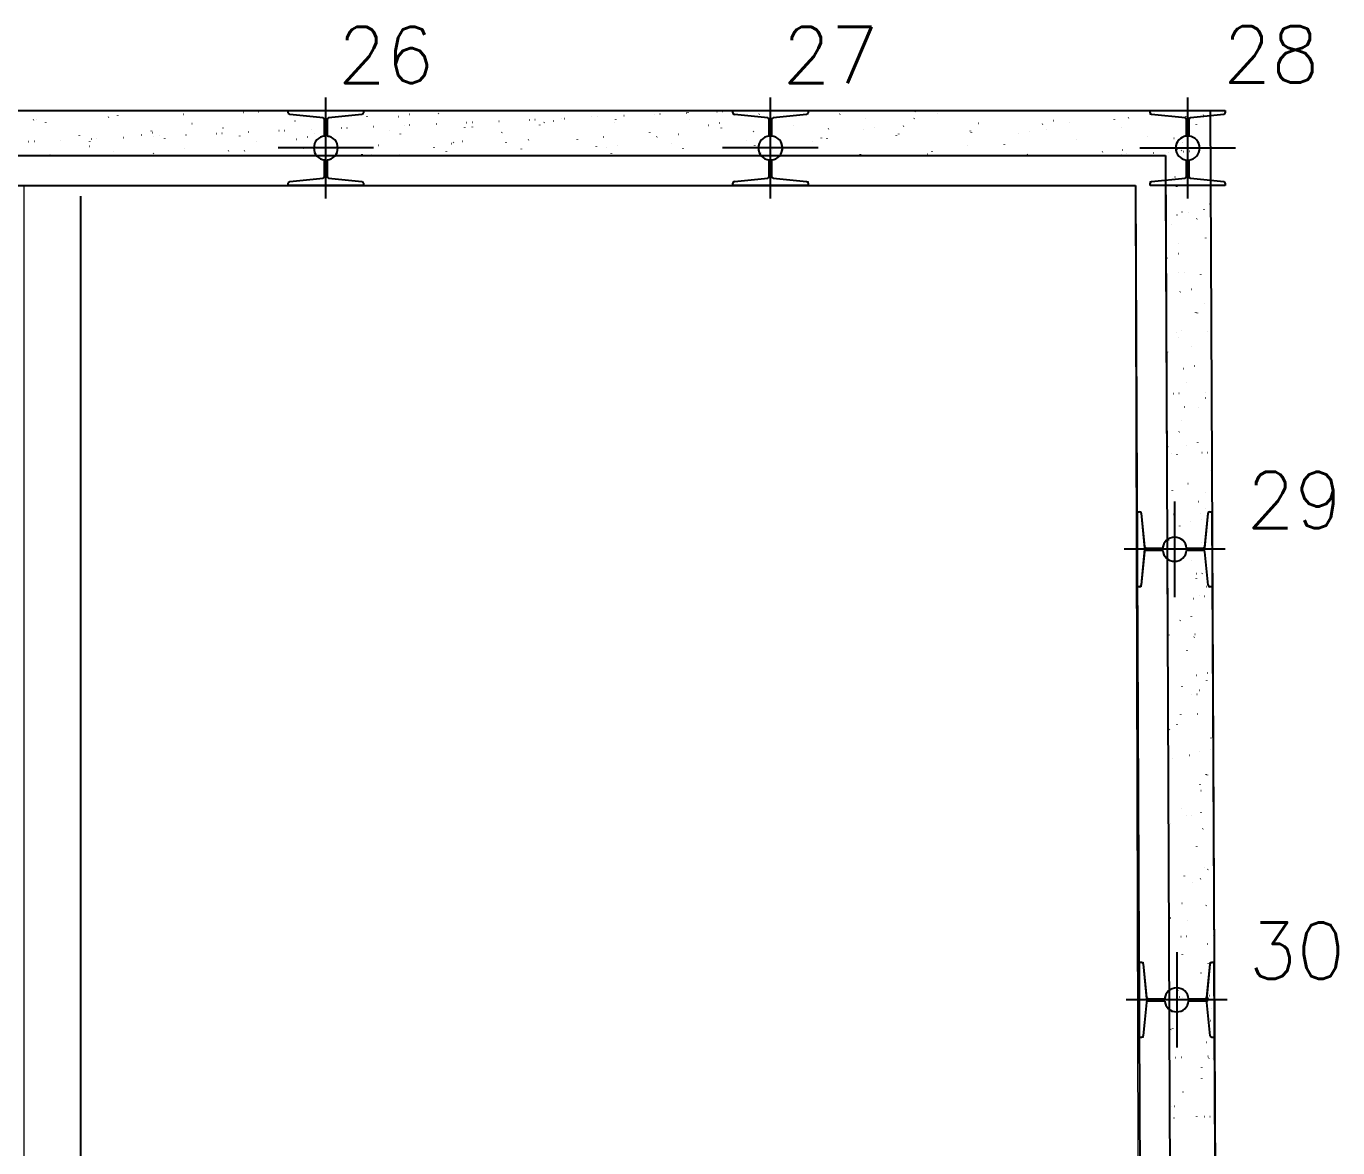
# Model space of a CAD drawing. Extents: x -40810 to 33675, y -2018 to 21213.
# Drawn here: x 22589.6 to 23026.2, y 3655.6 to 4029 of the extents above; entities that cross this region are included whole.
import ezdxf

# ---------------------------------------------------------------- set-up
doc = ezdxf.new("R2010")
doc.units = 0
doc.layers.get('0').update_dxf_attribs({"color": 1, "lineweight": 9})
for name, color, linetype in [('1', 5, 'Continuous'), ('19', 5, 'Continuous'), ('49', 20, 'Continuous'), ('51', 6, 'Continuous'), ('52', 21, 'Continuous')]:
    doc.layers.add(name, color=color, linetype=linetype)
doc.styles.get("Standard").update_dxf_attribs({"font": 'romans.shx', "width": 0.8})

# ---------------------------------------------------------------- blocks, each defined once
blk = doc.blocks.new('_H9EFD498501-004')
for p, q in [((3967.79707, 4538.420024), (3967.842727, 4538.479525)), ((3963.982634, 4534.635244), (3963.998835, 4534.638835)), ((3963.982634, 4534.635244), (3963.982634, 4534.635244)), ((3958.55694, 4529.193297), (3958.55694, 4529.193297)), ((3958.55694, 4529.193297), (3958.55694, 4529.193297)), ((3958.55694, 4529.193297), (3958.55694, 4529.193297)), ((3961.542046, 4530.268318), (3961.587704, 4530.32782)), ((3962.868451, 4529.784808), (3962.878241, 4529.859166)), ((3963.534407, 4529.410618), (3963.609335, 4529.41389)), ((3965.407622, 4529.492405), (3965.482551, 4529.495676)), ((3957.466791, 4524.957342), (3957.466791, 4524.957342)), ((3957.466791, 4524.957342), (3957.466791, 4524.957342)), ((3957.466791, 4524.957342), (3957.466791, 4524.957342)), ((3957.798164, 4525.389195), (3957.843821, 4525.448697)), ((3957.487719, 4520.304798), (3957.487719, 4520.304798)), ((3957.487719, 4520.304798), (3957.487719, 4520.304798)), ((3960.62039, 4520.999294), (3960.693612, 4521.015527)), ((3961.277664, 4517.701573), (3961.287453, 4517.775932)), ((3970.369298, 4510.146527), (3970.414955, 4510.206029)), ((3972.364767, 4511.877087), (3972.374557, 4511.951445)), ((3957.53837, 4509.044691), (3957.53837, 4509.044691)), ((3957.53837, 4509.044691), (3957.53837, 4509.044691)), ((3957.545646, 4507.427082), (3957.545646, 4507.427082)), ((3957.545646, 4507.427082), (3957.545646, 4507.427082)), ((3957.545646, 4507.427082), (3957.545646, 4507.427082)), ((3961.342387, 4508.2688), (3961.415609, 4508.285033)), ((3962.961383, 4509.281465), (3963.036311, 4509.284736)), ((3965.003497, 4509.080448), (3965.076719, 4509.096681)), ((3967.9723, 4507.022698), (3968.017957, 4507.0822)), ((3959.613455, 4505.060652), (3959.623244, 4505.13501)), ((3961.717276, 4498.870993), (3961.762933, 4498.930494)), ((3970.876769, 4500.574615), (3970.886558, 4500.648974)), ((3957.603573, 4494.549367), (3957.603573, 4494.549367)), ((3957.603573, 4494.549367), (3957.603573, 4494.549367)), ((3957.608222, 4493.515968), (3957.608222, 4493.515968)), ((3957.608222, 4493.515968), (3957.608222, 4493.515968)), ((3957.608222, 4493.515968), (3957.608222, 4493.515968)), ((3957.973393, 4493.99187), (3958.019051, 4494.051371)), ((3958.125456, 4493.75818), (3958.135245, 4493.832538)), ((3961.698274, 4495.45714), (3961.771496, 4495.473373)), ((3957.624257, 4489.951194), (3957.624257, 4489.951194)), ((3957.624257, 4489.951194), (3957.624257, 4489.951194)), ((3957.624257, 4489.951194), (3957.624257, 4489.951194)), ((3957.628785, 4488.944504), (3957.628785, 4488.944504)), ((3957.628785, 4488.944504), (3957.628785, 4488.944504)), ((3957.628785, 4488.944504), (3957.628785, 4488.944504)), ((3961.78893, 4489.12614), (3961.863858, 4489.129411)), ((3963.662145, 4489.207926), (3963.737074, 4489.211198)), ((3969.285981, 4488.491381), (3969.29577, 4488.565739)), ((3972.503722, 4489.593958), (3972.578651, 4489.597229)), ((3966.081381, 4483.538294), (3966.154604, 4483.554527)), ((3957.6615, 4481.671651), (3957.6615, 4481.671651)), ((3957.6615, 4481.671651), (3957.6615, 4481.671651)), ((3957.6615, 4481.671651), (3957.6615, 4481.671651)), ((3962.420271, 4482.726645), (3962.493493, 4482.742878)), ((3967.621772, 4475.850459), (3967.631561, 4475.924817)), ((3968.14753, 4475.625373), (3968.193187, 4475.684874)), ((3970.544528, 4478.749201), (3970.590185, 4478.808703)), ((3957.719201, 4468.844317), (3957.719201, 4468.844317)), ((3957.719201, 4468.844317), (3957.719201, 4468.844317)), ((3957.719427, 4468.793936), (3957.719427, 4468.793936)), ((3957.719427, 4468.793936), (3957.719427, 4468.793936)), ((3961.215906, 4468.996986), (3961.290834, 4469.000258)), ((3961.892506, 4467.473667), (3961.938163, 4467.533169)), ((3962.776158, 4469.914986), (3962.84938, 4469.931219)), ((3971.331269, 4469.438633), (3971.406198, 4469.441904)), ((3957.749652, 4462.074595), (3957.749652, 4462.074595)), ((3957.749652, 4462.074595), (3957.749652, 4462.074595)), ((3957.749652, 4462.074595), (3957.749652, 4462.074595)), ((3958.148623, 4462.594544), (3958.19428, 4462.654045)), ((3966.133773, 4464.547988), (3966.143563, 4464.622346)), ((3967.159265, 4457.99614), (3967.232488, 4458.012373)), ((3957.777354, 4455.91622), (3957.777354, 4455.91622)), ((3957.777354, 4455.91622), (3957.777354, 4455.91622)), ((3957.777354, 4455.91622), (3957.777354, 4455.91622)), ((3963.498155, 4457.184491), (3963.571378, 4457.200724)), ((3957.809616, 4448.74413), (3957.809616, 4448.74413)), ((3957.809616, 4448.74413), (3957.809616, 4448.74413)), ((3957.809616, 4448.74413), (3957.809616, 4448.74413)), ((3960.043453, 4448.841661), (3960.118381, 4448.844933)), ((3961.916668, 4448.923448), (3961.991597, 4448.926719)), ((3964.542985, 4452.464753), (3964.552775, 4452.539112)), ((3970.758245, 4449.309479), (3970.833174, 4449.312751)), ((3963.854042, 4444.372832), (3963.927264, 4444.389065)), ((3968.32276, 4444.228047), (3968.368417, 4444.287548)), ((3970.719758, 4447.351876), (3970.765415, 4447.411377)), ((3957.835281, 4443.038504), (3957.835281, 4443.038504)), ((3957.835281, 4443.038504), (3957.835281, 4443.038504)), ((3962.878776, 4439.823831), (3962.888566, 4439.89819)), ((3962.067736, 4436.076341), (3962.113393, 4436.135843)), ((3958.323853, 4431.197218), (3958.36951, 4431.25672)), ((3964.57604, 4431.642337), (3964.649262, 4431.65857)), ((3968.23715, 4432.453986), (3968.310372, 4432.470218)), ((3957.891083, 4430.633222), (3957.891083, 4430.633222)), ((3957.891083, 4430.633222), (3957.891083, 4430.633222)), ((3957.891083, 4430.633222), (3957.891083, 4430.633222)), ((3957.893208, 4430.160789), (3957.893208, 4430.160789)), ((3957.893208, 4430.160789), (3957.893208, 4430.160789)), ((3957.893208, 4430.160789), (3957.893208, 4430.160789)), ((3957.900031, 4428.643943), (3957.900031, 4428.643943)), ((3957.900031, 4428.643943), (3957.900031, 4428.643943)), ((3959.470429, 4428.712508), (3959.545357, 4428.715779)), ((3961.390778, 4428.52136), (3961.400567, 4428.595718)), ((3969.585792, 4429.154154), (3969.660721, 4429.157425)), ((3971.459007, 4429.23594), (3971.533936, 4429.239212)), ((3972.551302, 4423.254561), (3972.561092, 4423.328919)), ((3964.931926, 4418.830677), (3965.005148, 4418.84691)), ((3957.951135, 4417.283073), (3957.951135, 4417.283073)), ((3957.951135, 4417.283073), (3957.951135, 4417.283073)), ((3959.79999, 4416.438126), (3959.809779, 4416.512484)), ((3970.894988, 4415.95455), (3970.940645, 4416.014052)), ((3968.497989, 4412.830721), (3968.543647, 4412.890223)), ((3970.887093, 4410.613639), (3970.896883, 4410.687997)), ((3957.990447, 4408.543756), (3957.990447, 4408.543756)), ((3957.990447, 4408.543756), (3957.990447, 4408.543756)), ((3957.990447, 4408.543756), (3957.990447, 4408.543756)), ((3958.297976, 4408.557183), (3958.372904, 4408.560454)), ((3960.171191, 4408.638969), (3960.24612, 4408.64224)), ((3965.653924, 4406.100183), (3965.727146, 4406.116416)), ((3969.012768, 4409.025001), (3969.087696, 4409.028272)), ((3969.315034, 4406.911831), (3969.388256, 4406.928064)), ((3958.009062, 4404.405358), (3958.009062, 4404.405358)), ((3958.009062, 4404.405358), (3958.009062, 4404.405358)), ((3958.009062, 4404.405358), (3958.009062, 4404.405358)), ((3958.015894, 4402.886577), (3958.015894, 4402.886577)), ((3958.135781, 4403.797204), (3958.14557, 4403.871562)), ((3962.242966, 4404.679016), (3962.288623, 4404.738517)), ((3958.032514, 4399.191848), (3958.032514, 4399.191848)), ((3958.032514, 4399.191848), (3958.032514, 4399.191848)), ((3958.032514, 4399.191848), (3958.032514, 4399.191848)), ((3958.499083, 4399.799893), (3958.54474, 4399.859394)), ((3969.399095, 4399.311168), (3969.408884, 4399.385526)), ((3966.00981, 4393.288523), (3966.083033, 4393.304756)), ((3958.06699, 4391.527642), (3958.06699, 4391.527642)), ((3958.06699, 4391.527642), (3958.06699, 4391.527642)), ((3958.080862, 4388.443569), (3958.080862, 4388.443569)), ((3958.080862, 4388.443569), (3958.080862, 4388.443569)), ((3958.080862, 4388.443569), (3958.080862, 4388.443569)), ((3967.840315, 4388.869675), (3967.915243, 4388.872947)), ((3969.71353, 4388.951462), (3969.788459, 4388.954733)), ((3967.808307, 4387.227933), (3967.818096, 4387.302292)), ((3971.070217, 4384.557224), (3971.115875, 4384.616726)), ((3966.731808, 4380.558029), (3966.80503, 4380.574262)), ((3968.673219, 4381.433396), (3968.718876, 4381.492897)), ((3970.392918, 4381.369677), (3970.46614, 4381.38591)), ((3958.124917, 4378.649927), (3958.124917, 4378.649927)), ((3958.124917, 4378.649927), (3958.124917, 4378.649927)), ((3958.124917, 4378.649927), (3958.124917, 4378.649927)), ((3966.144098, 4374.587011), (3966.153887, 4374.66137)), ((3962.418196, 4373.28169), (3962.463853, 4373.341192)), ((3958.171278, 4368.343382), (3958.171278, 4368.343382)), ((3958.173945, 4367.750475), (3958.173945, 4367.750475)), ((3958.173945, 4367.750475), (3958.173945, 4367.750475)), ((3958.173945, 4367.750475), (3958.173945, 4367.750475)), ((3958.182844, 4365.772211), (3958.182844, 4365.772211)), ((3958.182844, 4365.772211), (3958.182844, 4365.772211)), ((3958.425714, 4368.35449), (3958.500643, 4368.357762)), ((3958.674313, 4368.402567), (3958.71997, 4368.462069)), ((3967.087694, 4367.746369), (3967.160917, 4367.762602)), ((3967.267291, 4368.740522), (3967.342219, 4368.743793)), ((3964.656099, 4363.28454), (3964.665889, 4363.358898)), ((3958.240771, 4352.894496), (3958.240771, 4352.894496)), ((3958.240771, 4352.894496), (3958.240771, 4352.894496)), ((3958.240771, 4352.894496), (3958.240771, 4352.894496)), ((3967.809692, 4355.015874), (3967.882914, 4355.032107)), ((3971.245447, 4353.159899), (3971.291104, 4353.2194)), ((3971.470802, 4355.827523), (3971.544024, 4355.843756)), ((3958.261693, 4348.243194), (3958.261693, 4348.243194)), ((3958.261693, 4348.243194), (3958.261693, 4348.243194)), ((3958.261693, 4348.243194), (3958.261693, 4348.243194)), ((3963.065311, 4351.201306), (3963.075101, 4351.275664)), ((3966.094838, 4348.585197), (3966.169766, 4348.588468)), ((3967.968053, 4348.666983), (3968.042982, 4348.670255)), ((3968.848449, 4350.03607), (3968.894106, 4350.095572)), ((3958.298698, 4340.01678), (3958.298698, 4340.01678)), ((3958.298698, 4340.01678), (3958.298698, 4340.01678)), ((3962.593425, 4341.884364), (3962.639083, 4341.943866)), ((3968.165579, 4342.204215), (3968.238801, 4342.220448)), ((3958.315376, 4336.309102), (3958.315376, 4336.309102)), ((3958.315376, 4336.309102), (3958.315376, 4336.309102)), ((3958.315376, 4336.309102), (3958.315376, 4336.309102)), ((3958.849543, 4337.005241), (3958.8952, 4337.064743)), ((3961.401102, 4338.560384), (3961.410892, 4338.634742)), ((3972.664416, 4334.074348), (3972.674206, 4334.148706)), ((3958.352109, 4328.143007), (3958.352109, 4328.143007)), ((3958.352109, 4328.143007), (3958.352109, 4328.143007)), ((3958.356625, 4327.139064), (3958.356625, 4327.139064)), ((3958.356625, 4327.139064), (3958.356625, 4327.139064)), ((3958.356625, 4327.139064), (3958.356625, 4327.139064)), ((3959.913104, 4327.257912), (3959.922893, 4327.332271)), ((3965.521814, 4328.456043), (3965.596742, 4328.459315)), ((3968.887576, 4329.47372), (3968.960798, 4329.489953)), ((3972.548686, 4330.285369), (3972.621908, 4330.301602)), ((3971.073628, 4321.991113), (3971.083418, 4322.065472)), ((3969.023679, 4318.638744), (3969.069336, 4318.698246)), ((3971.420677, 4321.762573), (3971.466334, 4321.822075)), ((3958.407532, 4315.82196), (3958.407532, 4315.82196)), ((3958.407532, 4315.82196), (3958.407532, 4315.82196)), ((3958.407532, 4315.82196), (3958.407532, 4315.82196)), ((3958.414552, 4314.261349), (3958.414552, 4314.261349)), ((3958.414552, 4314.261349), (3958.414552, 4314.261349)), ((3969.243463, 4316.662061), (3969.316685, 4316.678294)), ((3962.768655, 4310.487039), (3962.814312, 4310.54654)), ((3969.409419, 4309.350191), (3969.419209, 4309.42455)), ((3958.442524, 4308.04282), (3958.442524, 4308.04282)), ((3958.442524, 4308.04282), (3958.442524, 4308.04282)), ((3958.442524, 4308.04282), (3958.442524, 4308.04282)), ((3958.456807, 4304.867728), (3958.456807, 4304.867728)), ((3958.456807, 4304.867728), (3958.456807, 4304.867728)), ((3958.456807, 4304.867728), (3958.456807, 4304.867728)), ((3959.024773, 4305.607916), (3959.07043, 4305.667417)), ((3964.349361, 4308.300718), (3964.424289, 4308.30399)), ((3966.222576, 4308.382505), (3966.297505, 4308.385776)), ((3958.472479, 4301.383633), (3958.472479, 4301.383633)), ((3958.472479, 4301.383633), (3958.472479, 4301.383633)), ((3958.472479, 4301.383633), (3958.472479, 4301.383633)), ((3969.96546, 4303.931566), (3970.038683, 4303.947799)), ((3967.921421, 4298.04772), (3967.93121, 4298.122078)), ((3958.530406, 4288.505918), (3958.530406, 4288.505918)), ((3958.530406, 4288.505918), (3958.530406, 4288.505918)), ((3958.53294, 4287.942633), (3958.53294, 4287.942633)), ((3958.53294, 4287.942633), (3958.53294, 4287.942633)), ((3963.776337, 4288.171565), (3963.851265, 4288.174836)), ((3969.198909, 4287.241419), (3969.244566, 4287.30092)), ((3970.321347, 4291.119906), (3970.394569, 4291.136139)), ((3971.595907, 4290.365248), (3971.641564, 4290.424749)), ((3966.330633, 4285.964486), (3966.340422, 4286.038844)), ((3962.943885, 4279.089713), (3962.989542, 4279.149215)), ((3971.043345, 4278.389412), (3971.116567, 4278.405645)), ((3958.588333, 4275.628202), (3958.588333, 4275.628202)), ((3958.588333, 4275.628202), (3958.588333, 4275.628202)), ((3958.588333, 4275.628202), (3958.588333, 4275.628202)), ((3959.200002, 4274.21059), (3959.245659, 4274.270092)), ((3958.598237, 4273.426355), (3958.598237, 4273.426355)), ((3958.598237, 4273.426355), (3958.598237, 4273.426355)), ((3958.598237, 4273.426355), (3958.598237, 4273.426355)), ((3964.666424, 4273.323564), (3964.676213, 4273.397922)), ((3958.623355, 4267.842446), (3958.623355, 4267.842446)), ((3958.623355, 4267.842446), (3958.623355, 4267.842446)), ((3958.623355, 4267.842446), (3958.623355, 4267.842446)), ((3962.603884, 4268.01624), (3962.678812, 4268.019511)), ((3964.477099, 4268.098026), (3964.552028, 4268.101298)), ((3971.399231, 4265.577752), (3971.472453, 4265.593985)), ((3973.318676, 4268.484058), (3973.393605, 4268.487329)), ((3958.64626, 4262.750487), (3958.64626, 4262.750487)), ((3958.64626, 4262.750487), (3958.64626, 4262.750487)), ((3963.178425, 4262.021092), (3963.188215, 4262.095451)), ((3971.771137, 4258.967922), (3971.816794, 4259.027423)), ((3969.374139, 4255.844093), (3969.419796, 4255.903595)), ((3972.121229, 4252.847257), (3972.194451, 4252.86349)), ((3958.704187, 4249.872771), (3958.704187, 4249.872771)), ((3958.704187, 4249.872771), (3958.704187, 4249.872771)), ((3958.704187, 4249.872771), (3958.704187, 4249.872771)), ((3958.713771, 4247.742259), (3958.713771, 4247.742259)), ((3958.713771, 4247.742259), (3958.713771, 4247.742259)), ((3961.587637, 4249.937858), (3961.597427, 4250.012216)), ((3962.03086, 4247.887086), (3962.105788, 4247.890358)), ((3963.119115, 4247.692388), (3963.164772, 4247.751889)), ((3972.146223, 4248.328733), (3972.221152, 4248.332004)), ((3972.674741, 4244.113371), (3972.68453, 4244.18773)), ((3958.739668, 4241.984982), (3958.739668, 4241.984982)), ((3958.739668, 4241.984982), (3958.739668, 4241.984982)), ((3958.739668, 4241.984982), (3958.739668, 4241.984982)), ((3959.375232, 4242.813265), (3959.420889, 4242.872766)), ((3972.477115, 4240.035598), (3972.550337, 4240.051831)), ((3958.762114, 4236.995055), (3958.762114, 4236.995055)), ((3959.297119, 4237.113663), (3959.370341, 4237.129896)), ((3959.923428, 4237.296936), (3959.933218, 4237.371294)), ((3971.186742, 4232.8109), (3971.196532, 4232.885258)), ((3958.799169, 4228.757343), (3958.799169, 4228.757343)), ((3958.804186, 4227.642072), (3958.804186, 4227.642072)), ((3958.804186, 4227.642072), (3958.804186, 4227.642072)), ((3958.804186, 4227.642072), (3958.804186, 4227.642072)), ((3960.858407, 4227.731761), (3960.933335, 4227.735033)), ((3962.731622, 4227.813548), (3962.806551, 4227.816819)), ((3971.573199, 4228.199579), (3971.648128, 4228.202851)), ((3971.946367, 4227.570596), (3971.992024, 4227.630098)), ((3973.199113, 4227.305103), (3973.272335, 4227.321336)), ((3958.820041, 4224.11734), (3958.820041, 4224.11734)), ((3958.820041, 4224.11734), (3958.820041, 4224.11734)), ((3958.820041, 4224.11734), (3958.820041, 4224.11734)), ((3969.549369, 4224.446768), (3969.595026, 4224.506269)), ((3969.595954, 4220.727666), (3969.605744, 4220.802024)), ((3963.294345, 4216.295062), (3963.340002, 4216.354563)), ((3973.554999, 4214.493444), (3973.628222, 4214.509677)), ((3958.877968, 4211.239624), (3958.877968, 4211.239624)), ((3958.881099, 4210.543608), (3958.881099, 4210.543608)), ((3958.881099, 4210.543608), (3958.881099, 4210.543608)), ((3958.881099, 4210.543608), (3958.881099, 4210.543608)), ((3959.550462, 4211.415939), (3959.596119, 4211.47544)), ((3960.375003, 4211.571509), (3960.448226, 4211.587742)), ((3958.894602, 4207.541885), (3958.894602, 4207.541885)), ((3958.894602, 4207.541885), (3958.894602, 4207.541885)), ((3960.285383, 4207.602608), (3960.360311, 4207.605879)), ((3967.931745, 4208.086744), (3967.941535, 4208.161102)), ((3970.400746, 4208.044254), (3970.475675, 4208.047526)), ((3972.273961, 4208.126041), (3972.34889, 4208.129312)), ((3958.935895, 4198.361909), (3958.935895, 4198.361909)), ((3958.935895, 4198.361909), (3958.935895, 4198.361909)), ((3958.935895, 4198.361909), (3958.935895, 4198.361909))]:
    blk.add_line(p, q)
blk = doc.blocks.new('_H9EFD498501-005')
for p, q in [((3605.687389, 4540.894844), (3605.733046, 4540.954346)), ((3608.787047, 4541.451516), (3608.796836, 4541.525874)), ((3630.654428, 4541.806833), (3630.700085, 4541.866335)), ((3632.698884, 4543.001152), (3632.708674, 4543.07551)), ((3650.595941, 4542.502433), (3650.669163, 4542.518666)), ((3655.621467, 4542.718822), (3655.667124, 4542.778324)), ((3691.712452, 4541.056701), (3691.722241, 4541.131059)), ((3702.207368, 4541.053853), (3702.28059, 4541.070086)), ((3705.868478, 4541.865501), (3705.9417, 4541.881734)), ((3715.550868, 4542.048649), (3715.560657, 4542.123007)), ((3756.405306, 4540.471301), (3756.480234, 4540.474573)), ((3757.479905, 4540.416922), (3757.553127, 4540.433155)), ((3766.520669, 4540.912947), (3766.595597, 4540.916219)), ((3768.393884, 4540.994734), (3768.468813, 4540.998005)), ((3777.235461, 4541.380765), (3777.31039, 4541.384037)), ((3787.350824, 4541.822412), (3787.425753, 4541.825683)), ((3789.22404, 4541.904198), (3789.298968, 4541.907469)), ((3798.065616, 4542.29023), (3798.140545, 4542.293501)), ((3798.579062, 4542.434597), (3798.588851, 4542.508955)), ((3808.18098, 4542.731876), (3808.255908, 4542.735147)), ((3810.054195, 4542.813662), (3810.129124, 4542.816934)), ((3822.271328, 4541.890277), (3822.34455, 4541.90651)), ((3824.135717, 4540.951041), (3824.181374, 4541.010542)), ((3849.102756, 4541.86303), (3849.148413, 4541.922531)), ((3857.592629, 4540.490146), (3857.602419, 4540.564504)), ((3873.882755, 4540.441697), (3873.955977, 4540.45793)), ((3874.069795, 4542.775019), (3874.115452, 4542.834521)), ((3881.504466, 4542.039782), (3881.514256, 4542.11414)), ((3905.342883, 4543.03173), (3905.349997, 4543.085768)), ((3942.701399, 4542.807865), (3942.774621, 4542.824098)), ((3945.227029, 4540.631863), (3945.272686, 4540.691365)), ((3964.35645, 4541.087279), (3964.36624, 4541.161638)), ((3970.194068, 4541.543853), (3970.239725, 4541.603354)), ((3976.37318, 4542.324006), (3976.37318, 4542.324006)), ((3580.72035, 4539.982855), (3580.766007, 4540.042356)), ((3581.777297, 4540.136264), (3581.850519, 4540.152497)), ((3584.77242, 4539.121116), (3584.78221, 4539.195475)), ((3619.947572, 4536.184717), (3619.957361, 4536.259075)), ((3633.388724, 4538.687684), (3633.461946, 4538.703917)), ((3643.785988, 4537.176665), (3643.795777, 4537.251023)), ((3652.254528, 4535.92398), (3652.329457, 4535.927251)), ((3662.369892, 4536.365626), (3662.44482, 4536.368898)), ((3664.243107, 4536.447413), (3664.318036, 4536.450684)), ((3667.800614, 4539.507064), (3667.810404, 4539.581423)), ((3673.084684, 4536.833444), (3673.159613, 4536.836716)), ((3683.200047, 4537.27509), (3683.274976, 4537.278362)), ((3685.000151, 4537.239105), (3685.073373, 4537.255338)), ((3685.073263, 4537.356877), (3685.148191, 4537.360148)), ((3693.914839, 4537.742908), (3693.989768, 4537.74618)), ((3699.300522, 4536.391095), (3699.346179, 4536.450597)), ((3704.030203, 4538.184555), (3704.105131, 4538.187826)), ((3705.903418, 4538.266341), (3705.978347, 4538.269612)), ((3714.744995, 4538.652373), (3714.819923, 4538.655644)), ((3724.267561, 4537.303084), (3724.313218, 4537.362586)), ((3724.860358, 4539.094019), (3724.935287, 4539.09729)), ((3726.733573, 4539.175805), (3726.808502, 4539.179077)), ((3726.814182, 4537.562613), (3726.823971, 4537.636971)), ((3735.57515, 4539.561837), (3735.650079, 4539.565108)), ((3745.690513, 4540.003483), (3745.765442, 4540.006755)), ((3747.563729, 4540.085269), (3747.638657, 4540.088541)), ((3749.2346, 4538.215073), (3749.280257, 4538.274575)), ((3750.726019, 4539.112249), (3750.735808, 4539.186608)), ((3753.818795, 4539.605273), (3753.892017, 4539.621506)), ((3774.201639, 4539.127062), (3774.247296, 4539.186564)), ((3774.564435, 4540.104198), (3774.574225, 4540.178556)), ((3799.168678, 4540.039052), (3799.214335, 4540.098553)), ((3805.430222, 4538.156693), (3805.503444, 4538.172926)), ((3809.091332, 4538.968342), (3809.164554, 4538.984575)), ((3809.739586, 4537.167798), (3809.749376, 4537.242156)), ((3820.391834, 4536.071918), (3820.437491, 4536.131419)), ((3833.578003, 4538.159746), (3833.587792, 4538.234105)), ((3845.358873, 4536.983907), (3845.40453, 4537.043408)), ((3857.041649, 4536.708113), (3857.114871, 4536.724346)), ((3860.702759, 4537.519762), (3860.775981, 4537.535995)), ((3870.325912, 4537.895896), (3870.371569, 4537.955398)), ((3892.59157, 4536.215295), (3892.60136, 4536.289654)), ((3895.292951, 4538.807885), (3895.338608, 4538.867387)), ((3912.314186, 4536.071182), (3912.387408, 4536.087415)), ((3916.606197, 4538.545694), (3916.615986, 4538.620053)), ((3917.862992, 4536.596046), (3917.908649, 4536.655547)), ((3920.25999, 4539.719874), (3920.305647, 4539.779376)), ((3925.494182, 4538.993117), (3925.567404, 4539.00935)), ((3940.518034, 4540.095331), (3940.527823, 4540.169689)), ((3942.830031, 4537.508035), (3942.875688, 4537.567536)), ((3967.79707, 4538.420024), (3967.842727, 4538.479525)), ((3579.04927, 4532.727769), (3579.124199, 4532.731041)), ((3580.922485, 4532.809556), (3580.997414, 4532.812827)), ((3589.764062, 4533.195587), (3589.838991, 4533.198859)), ((3596.035734, 4534.63508), (3596.045524, 4534.709439)), ((3599.432365, 4532.743138), (3599.478023, 4532.80264)), ((3599.879425, 4533.637234), (3599.954354, 4533.640505)), ((3601.752641, 4533.71902), (3601.827569, 4533.722291)), ((3610.594218, 4534.105051), (3610.669146, 4534.108323)), ((3616.547618, 4534.954101), (3616.62084, 4534.970334)), ((3620.208728, 4535.76575), (3620.28195, 4535.781983)), ((3620.709581, 4534.546698), (3620.784509, 4534.549969)), ((3622.582796, 4534.628484), (3622.657725, 4534.631756)), ((3624.399405, 4533.655128), (3624.445062, 4533.714629)), ((3631.424373, 4535.014516), (3631.499302, 4535.017787)), ((3641.539736, 4535.456162), (3641.614665, 4535.459433)), ((3643.412952, 4535.537948), (3643.48788, 4535.54122)), ((3649.366444, 4534.567117), (3649.412101, 4534.626618)), ((3655.049302, 4532.690629), (3655.059091, 4532.764987)), ((3668.159045, 4533.505521), (3668.232267, 4533.521754)), ((3671.820155, 4534.31717), (3671.893377, 4534.333403)), ((3674.333483, 4535.479106), (3674.37914, 4535.538607)), ((3678.961139, 4534.240265), (3678.970928, 4534.314624)), ((3695.556639, 4531.511972), (3695.602296, 4531.571474)), ((3702.799555, 4535.232214), (3702.809345, 4535.306572)), ((3719.770472, 4532.056941), (3719.843694, 4532.073174)), ((3720.523678, 4532.423961), (3720.569335, 4532.483463)), ((3723.431582, 4532.86859), (3723.504804, 4532.884823)), ((3736.611578, 4535.790525), (3736.6848, 4535.806758)), ((3737.974706, 4532.295814), (3737.984496, 4532.370172)), ((3745.490717, 4533.33595), (3745.536374, 4533.395452)), ((3761.813123, 4533.287763), (3761.822912, 4533.362121)), ((3770.457756, 4534.247939), (3770.503413, 4534.307441)), ((3785.827749, 4535.618162), (3785.837539, 4535.69252)), ((3788.223005, 4534.341945), (3788.296227, 4534.358178)), ((3793.027797, 4532.0361), (3793.073454, 4532.095601)), ((3795.424795, 4535.159929), (3795.470452, 4535.21943)), ((3817.994836, 4532.948089), (3818.040493, 4533.00759)), ((3839.834432, 4532.893365), (3839.907654, 4532.909598)), ((3842.961875, 4533.860078), (3843.007532, 4533.91958)), ((3844.841317, 4533.67371), (3844.851106, 4533.748069)), ((3867.928914, 4534.772067), (3867.974571, 4534.831569)), ((3868.753154, 4535.223347), (3868.762943, 4535.297705)), ((3892.895953, 4535.684056), (3892.94161, 4535.743558)), ((3903.854884, 4531.729259), (3903.864674, 4531.803617)), ((3908.653076, 4535.259534), (3908.726298, 4535.275767)), ((3927.766721, 4533.278895), (3927.776511, 4533.353254)), ((3951.605137, 4534.270844), (3951.614927, 4534.345202)), ((3960.264503, 4533.810954), (3960.337725, 4533.827187)), ((3963.166899, 4532.385867), (3963.166899, 4532.385867)), ((3963.166899, 4532.385867), (3963.166899, 4532.385867)), ((3963.215725, 4532.42261), (3963.215725, 4532.42261)), ((3963.925613, 4534.622602), (3963.998835, 4534.638835)), ((3583.319589, 4528.085768), (3583.319589, 4528.085768)), ((3585.566569, 4528.085768), (3585.566569, 4528.085768)), ((3586.160405, 4528.217418), (3586.233627, 4528.233651)), ((3595.173501, 4528.085768), (3595.173501, 4528.085768)), ((3595.173501, 4528.085768), (3595.173501, 4528.085768)), ((3595.173501, 4528.085768), (3595.173501, 4528.085768)), ((3595.858639, 4528.085768), (3595.858639, 4528.085768)), ((3599.340401, 4531.139353), (3599.413623, 4531.155586)), ((3607.027413, 4528.085768), (3607.027413, 4528.085768)), ((3607.027413, 4528.085768), (3607.027413, 4528.085768)), ((3607.196259, 4529.368281), (3607.206048, 4529.44264)), ((3618.881325, 4528.085768), (3618.881325, 4528.085768)), ((3618.881325, 4528.085768), (3618.881325, 4528.085768)), ((3620.125884, 4528.085768), (3620.125884, 4528.085768)), ((3620.125884, 4528.085768), (3620.125884, 4528.085768)), ((3620.125884, 4528.085768), (3620.125884, 4528.085768)), ((3620.655522, 4528.776005), (3620.701179, 4528.835506)), ((3630.735237, 4528.085768), (3630.735237, 4528.085768)), ((3631.034675, 4530.36023), (3631.044465, 4530.434588)), ((3642.589148, 4528.085768), (3642.589148, 4528.085768)), ((3643.712117, 4528.085768), (3643.712117, 4528.085768)), ((3643.712117, 4528.085768), (3643.712117, 4528.085768)), ((3644.39313, 4528.085768), (3644.39313, 4528.085768)), ((3644.39313, 4528.085768), (3644.39313, 4528.085768)), ((3644.39313, 4528.085768), (3644.39313, 4528.085768)), ((3645.622561, 4529.687994), (3645.668218, 4529.747495)), ((3650.951828, 4529.690773), (3651.02505, 4529.707006)), ((3654.44306, 4528.085768), (3654.44306, 4528.085768)), ((3654.44306, 4528.085768), (3654.44306, 4528.085768)), ((3654.44306, 4528.085768), (3654.44306, 4528.085768)), ((3666.296972, 4528.085768), (3666.296972, 4528.085768)), ((3666.296972, 4528.085768), (3666.296972, 4528.085768)), ((3666.296972, 4528.085768), (3666.296972, 4528.085768)), ((3668.660375, 4528.085768), (3668.660375, 4528.085768)), ((3668.660375, 4528.085768), (3668.660375, 4528.085768)), ((3668.660375, 4528.085768), (3668.660375, 4528.085768)), ((3670.5896, 4530.599983), (3670.635257, 4530.659484)), ((3678.150884, 4528.085768), (3678.150884, 4528.085768)), ((3678.150884, 4528.085768), (3678.150884, 4528.085768)), ((3690.004796, 4528.085768), (3690.004796, 4528.085768)), ((3690.048243, 4528.415779), (3690.058032, 4528.490137)), ((3692.92762, 4528.085768), (3692.92762, 4528.085768)), ((3692.92762, 4528.085768), (3692.92762, 4528.085768)), ((3693.159641, 4528.388143), (3693.205298, 4528.447645)), ((3701.857665, 4528.085768), (3701.857665, 4528.085768)), ((3701.857665, 4528.085768), (3701.857665, 4528.085768)), ((3701.858708, 4528.085768), (3701.858708, 4528.085768)), ((3702.563255, 4528.242193), (3702.636477, 4528.258426)), ((3713.71262, 4528.085768), (3713.71262, 4528.085768)), ((3713.71262, 4528.085768), (3713.71262, 4528.085768)), ((3713.71262, 4528.085768), (3713.71262, 4528.085768)), ((3714.062869, 4530.746178), (3714.072659, 4530.820536)), ((3717.194865, 4528.085768), (3717.194865, 4528.085768)), ((3717.194865, 4528.085768), (3717.194865, 4528.085768)), ((3718.12668, 4529.300132), (3718.172337, 4529.359634)), ((3725.566531, 4528.085768), (3725.566531, 4528.085768)), ((3725.566531, 4528.085768), (3725.566531, 4528.085768)), ((3725.566531, 4528.085768), (3725.566531, 4528.085768)), ((3737.420443, 4528.085768), (3737.420443, 4528.085768)), ((3737.420443, 4528.085768), (3737.420443, 4528.085768)), ((3741.46211, 4528.085768), (3741.46211, 4528.085768)), ((3741.46211, 4528.085768), (3741.46211, 4528.085768)), ((3743.093719, 4530.212122), (3743.139376, 4530.271623)), ((3749.274355, 4528.085768), (3749.274355, 4528.085768)), ((3749.274355, 4528.085768), (3749.274355, 4528.085768)), ((3760.003214, 4528.085768), (3760.003214, 4528.085768)), ((3760.003214, 4528.085768), (3760.003214, 4528.085768)), ((3760.003214, 4528.085768), (3760.003214, 4528.085768)), ((3761.128267, 4528.085768), (3761.128267, 4528.085768)), ((3765.729355, 4528.085768), (3765.729355, 4528.085768)), ((3765.729355, 4528.085768), (3765.729355, 4528.085768)), ((3768.060758, 4531.124111), (3768.106415, 4531.183612)), ((3771.381899, 4530.608362), (3771.455121, 4530.624595)), ((3772.982179, 4528.085768), (3772.982179, 4528.085768)), ((3772.982179, 4528.085768), (3772.982179, 4528.085768)), ((3772.982179, 4528.085768), (3772.982179, 4528.085768)), ((3773.076437, 4528.801726), (3773.086226, 4528.876085)), ((3775.043009, 4531.42001), (3775.116231, 4531.436243)), ((3784.836091, 4528.085768), (3784.836091, 4528.085768)), ((3784.836091, 4528.085768), (3784.836091, 4528.085768)), ((3784.836091, 4528.085768), (3784.836091, 4528.085768)), ((3789.996601, 4528.085768), (3789.996601, 4528.085768)), ((3789.996601, 4528.085768), (3789.996601, 4528.085768)), ((3796.690003, 4528.085768), (3796.690003, 4528.085768)), ((3796.690003, 4528.085768), (3796.690003, 4528.085768)), ((3796.988274, 4530.351363), (3796.998063, 4530.425721)), ((3808.543914, 4528.085768), (3808.543914, 4528.085768)), ((3808.543914, 4528.085768), (3808.543914, 4528.085768)), ((3814.263846, 4528.085768), (3814.263846, 4528.085768)), ((3814.263846, 4528.085768), (3814.263846, 4528.085768)), ((3818.148762, 4528.085768), (3818.148762, 4528.085768)), ((3818.148762, 4528.085768), (3818.148762, 4528.085768)), ((3818.148762, 4528.085768), (3818.148762, 4528.085768)), ((3820.397826, 4528.085768), (3820.397826, 4528.085768)), ((3820.82669, 4531.343311), (3820.83648, 4531.41767)), ((3822.993326, 4529.159782), (3823.066548, 4529.176015)), ((3826.654436, 4529.97143), (3826.727658, 4529.987663)), ((3832.251738, 4528.085768), (3832.251738, 4528.085768)), ((3838.531091, 4528.085768), (3838.531091, 4528.085768)), ((3838.531091, 4528.085768), (3838.531091, 4528.085768)), ((3844.10565, 4528.085768), (3844.10565, 4528.085768)), ((3844.10565, 4528.085768), (3844.10565, 4528.085768)), ((3844.10565, 4528.085768), (3844.10565, 4528.085768)), ((3855.959562, 4528.085768), (3855.959562, 4528.085768)), ((3855.959562, 4528.085768), (3855.959562, 4528.085768)), ((3856.001841, 4528.406911), (3856.011631, 4528.48127)), ((3862.798336, 4528.085768), (3862.798336, 4528.085768)), ((3862.798336, 4528.085768), (3862.798336, 4528.085768)), ((3867.813474, 4528.085768), (3867.813474, 4528.085768)), ((3867.813474, 4528.085768), (3867.813474, 4528.085768)), ((3876.29431, 4528.085768), (3876.29431, 4528.085768)), ((3878.265863, 4528.522851), (3878.339085, 4528.539084)), ((3879.667386, 4528.085768), (3879.667386, 4528.085768)), ((3879.840257, 4529.39886), (3879.850047, 4529.473218)), ((3887.065581, 4528.085768), (3887.065581, 4528.085768)), ((3887.065581, 4528.085768), (3887.065581, 4528.085768)), ((3891.445859, 4531.444785), (3891.519081, 4531.461018)), ((3891.521297, 4528.085768), (3891.521297, 4528.085768)), ((3903.375209, 4528.085768), (3903.375209, 4528.085768)), ((3903.375209, 4528.085768), (3903.375209, 4528.085768)), ((3903.375209, 4528.085768), (3903.375209, 4528.085768)), ((3911.332826, 4528.085768), (3911.332826, 4528.085768)), ((3911.607968, 4528.44434), (3911.653625, 4528.503842)), ((3915.229121, 4528.085768), (3915.229121, 4528.085768)), ((3915.229121, 4528.085768), (3915.229121, 4528.085768)), ((3915.229121, 4528.085768), (3915.229121, 4528.085768)), ((3927.083033, 4528.085768), (3927.083033, 4528.085768)), ((3927.083033, 4528.085768), (3927.083033, 4528.085768)), ((3933.190345, 4528.085768), (3933.190345, 4528.085768)), ((3933.190345, 4528.085768), (3933.190345, 4528.085768)), ((3933.190345, 4528.085768), (3933.190345, 4528.085768)), ((3934.439858, 4528.085768), (3934.439858, 4528.085768)), ((3934.439858, 4528.085768), (3934.439858, 4528.085768)), ((3935.600071, 4528.085768), (3935.600071, 4528.085768)), ((3936.575007, 4529.356329), (3936.620665, 4529.415831)), ((3938.936945, 4528.085768), (3938.936945, 4528.085768)), ((3938.936945, 4528.085768), (3938.936945, 4528.085768)), ((3942.704251, 4528.501154), (3942.77918, 4528.504425)), ((3943.057286, 4529.996206), (3943.130508, 4530.012439)), ((3944.577467, 4528.58294), (3944.652395, 4528.586212)), ((3950.790857, 4528.085768), (3950.790857, 4528.085768)), ((3953.419044, 4528.968972), (3953.493972, 4528.972243))]:
    blk.add_line(p, q)

msp = doc.modelspace()

# ---------------------------------------------------------------- linework, layer by layer
at = {"linetype": 'Continuous', "ltscale": 30}
for points in [[(22985.656, 3567.391), (22984.908, 3716.72, 1.0172907), (22983.659, 3716.693), (22982.527, 3704.843), (22982.61, 3703.966, 0.3485365), (22982.002, 3704.449, 1.1265994), (22982.61, 3705.719), (22982.626, 3705.885, -0.4256188), (22982.002, 3705.236), (22976.519, 3705.236, -0.4433694), (22972.538, 3700.842), (22972.538, 3700.842, 0.3856466), (22976.519, 3704.449), (22976.519, 3704.449), (22976.519, 3705.236), (22982.002, 3705.236, 0.4256188), (22982.626, 3705.885), (22983.721, 3717.343), (22984.981, 3717.343), (22984.233, 3866.769, 1.0172907), (22982.984, 3866.742), (22981.889, 3855.285), (22981.327, 3855.285, 0.4256188), (22981.951, 3855.934), (22983.046, 3867.391), (22984.306, 3867.391), (22983.81, 3977.76), (22976.206, 3978.486), (22976.206, 3984.474, -0.9519199), (22975.812, 3992.457), (22975.812, 3997.939, 0.4256188), (22975.163, 3998.564), (22963.706, 3999.659), (22963.706, 4000.998), (22837.32, 4000.998), (22837.32, 3992.499, -0.9519199), (22837.713, 3984.516), (22837.713, 3979.034, 0.4256188), (22838.363, 3978.409), (22849.82, 3977.314), (22849.82, 3975.998), (22824.82, 3975.998), (22066.82, 3975.998)], [(22970.698, 3558.004), (22970.051, 3701.708, -0.2031833), (22968.556, 3704.449), (22963.073, 3704.449, 0.4256188), (22962.449, 3703.8), (22961.354, 3692.343), (22960.792, 3692.343, 0.4256188), (22961.416, 3692.992), (22962.549, 3704.843), (22968.537, 3704.843, -0.2265957), (22970.023, 3707.955), (22969.377, 3851.756, -0.2031836), (22967.881, 3854.498), (22962.398, 3854.498, 0.4256188), (22961.774, 3853.848), (22960.679, 3842.391), (22960.117, 3842.391, 0.4256188), (22960.741, 3843.04), (22961.874, 3854.891), (22967.862, 3854.891, -0.2265959), (22969.348, 3858.004), (22968.818, 3975.975), (22963.706, 3975.975), (22963.706, 3977.292), (22968.81, 3977.779), (22968.773, 3985.998), (22840.444, 3985.998, -0.2020236), (22837.713, 3984.516), (22837.713, 3979.034, 0.4256188), (22838.363, 3978.409), (22849.82, 3977.314), (22849.82, 3975.998), (22824.82, 3975.998), (22066.82, 3975.998)]]:
    msp.add_lwpolyline(points, format="xyb", dxfattribs=at)
msp.add_lwpolyline([(22958.818, 3975.998), (22588.82, 3975.998), (22588.82, 3269.408), (22607.82, 3269.408), (22961.996, 3269.408), (22961.421, 3397.279), (22960.356, 3397.274), (22960.421, 3397.311), (22960.353, 3412.274)], close=True, dxfattribs=at)
for points in [[(22959.363, 3842.391), (22959.363, 3867.391), (22960.679, 3867.391), (22961.79, 3855.768, 0.3490385), (22962.4, 3855.285), (22961.836, 3855.285), (22960.725, 3866.908, 0.891447), (22959.492, 3866.766)], [(22960.038, 3717.343), (22961.354, 3717.343), (22962.465, 3705.719, 0.3485372), (22963.073, 3705.236), (22962.511, 3705.236), (22961.4, 3716.86, 0.891447), (22960.167, 3716.718), (22960.038, 3692.343)]]:
    msp.add_lwpolyline(points, format="xyb", close=True, dxfattribs=at)
at = {"layer": '1'}
msp.add_lwpolyline([(22607.82, 3269.408), (22607.82, 3972.498)], dxfattribs=at)
at = {"layer": '49'}
for p, q in [((19198.356, 4000.998), (22988.705, 4000.998)), ((22983.705, 4000.975), (23003.3, -354.955)), ((21372.093, 3985.998), (22968.773, 3985.998)), ((22968.773, 3985.998), (22980.8, 1312.324)), ((19481.845, 3975.998), (22958.818, 3975.998)), ((22958.818, 3975.998), (22976.069, 140.778))]:
    msp.add_line(p, q, dxfattribs=at)
at = {"layer": '51'}
for p, q in [((22689.32, 3971.649), (22689.32, 4005.346)), ((22837.32, 3971.649), (22837.32, 4005.346)), ((22976.206, 3971.626), (22976.206, 4005.324)), ((22676.82, 4000.244), (22676.82, 4000.998)), ((22676.82, 4000.998), (22701.82, 4000.998)), ((22688.444, 3998.57), (22677.303, 3999.635)), ((22701.337, 3999.635), (22690.196, 3998.57)), ((22701.82, 4000.998), (22701.82, 4000.244)), ((22824.82, 4000.244), (22824.82, 4000.998)), ((22824.82, 4000.998), (22849.82, 4000.998)), ((22836.444, 3998.57), (22825.303, 3999.635)), ((22849.337, 3999.635), (22838.196, 3998.57)), ((22849.82, 4000.998), (22849.82, 4000.244)), ((22963.706, 4000.221), (22963.706, 4000.975)), ((22963.706, 4000.975), (22988.706, 4000.975)), ((22975.329, 3998.548), (22964.188, 3999.612)), ((22988.223, 3999.612), (22977.082, 3998.548)), ((22988.706, 4000.975), (22988.706, 4000.221)), ((22688.926, 3992.479), (22688.926, 3997.962)), ((22689.713, 3997.963), (22689.713, 3992.479)), ((22836.926, 3992.479), (22836.926, 3997.962)), ((22837.713, 3997.963), (22837.713, 3992.479)), ((22975.812, 3992.457), (22975.812, 3997.939)), ((22976.599, 3997.94), (22976.599, 3992.457)), ((22705.229, 3988.498), (22673.411, 3988.498)), ((22853.229, 3988.498), (22821.411, 3988.498)), ((22992.114, 3988.475), (22960.297, 3988.475)), ((22688.926, 3979.034), (22688.926, 3984.516)), ((22689.713, 3984.516), (22689.713, 3979.034)), ((22836.926, 3979.034), (22836.926, 3984.516)), ((22837.713, 3984.516), (22837.713, 3979.034)), ((22975.812, 3979.011), (22975.812, 3984.493)), ((22976.599, 3984.493), (22976.599, 3979.011)), ((22677.303, 3977.36), (22688.444, 3978.425)), ((22690.196, 3978.425), (22701.337, 3977.36)), ((22825.303, 3977.36), (22836.444, 3978.425)), ((22838.196, 3978.425), (22849.337, 3977.36)), ((22964.188, 3977.338), (22975.329, 3978.402)), ((22977.082, 3978.402), (22988.223, 3977.338)), ((22676.82, 3975.998), (22676.82, 3976.752)), ((22701.82, 3975.998), (22676.82, 3975.998)), ((22701.82, 3976.752), (22701.82, 3975.998)), ((22824.82, 3975.998), (22824.82, 3976.752)), ((22849.82, 3975.998), (22824.82, 3975.998)), ((22849.82, 3976.752), (22849.82, 3975.998)), ((22963.706, 3975.975), (22963.706, 3976.729)), ((22988.706, 3975.975), (22963.706, 3975.975)), ((22988.706, 3976.729), (22988.706, 3975.975)), ((22971.863, 3870.8), (22971.863, 3838.982)), ((22959.363, 3842.391), (22959.363, 3867.391)), ((22959.363, 3867.391), (22960.117, 3867.391)), ((22960.725, 3866.908), (22961.79, 3855.768)), ((22981.935, 3855.768), (22983, 3866.908)), ((22983.608, 3867.391), (22984.363, 3867.391)), ((22984.363, 3867.391), (22984.363, 3842.391)), ((22988.711, 3854.891), (22955.014, 3854.891)), ((22962.397, 3855.285), (22967.881, 3855.285)), ((22975.844, 3855.285), (22981.327, 3855.285)), ((22961.79, 3854.015), (22960.725, 3842.874)), ((22967.881, 3854.498), (22962.398, 3854.498)), ((22981.327, 3854.498), (22975.844, 3854.498)), ((22983, 3842.874), (22981.935, 3854.015)), ((22960.117, 3842.391), (22959.363, 3842.391)), ((22984.363, 3842.391), (22983.608, 3842.391)), ((22972.538, 3720.752), (22972.538, 3688.934)), ((22960.038, 3692.343), (22960.038, 3717.343)), ((22960.038, 3717.343), (22960.792, 3717.343)), ((22961.4, 3716.86), (22962.465, 3705.719)), ((22982.61, 3705.719), (22983.675, 3716.86)), ((22984.283, 3717.343), (22985.038, 3717.343)), ((22985.038, 3717.343), (22985.038, 3692.343)), ((22989.386, 3704.843), (22955.689, 3704.843)), ((22962.465, 3703.966), (22961.4, 3692.826)), ((22963.072, 3705.236), (22968.556, 3705.236)), ((22968.556, 3704.449), (22963.073, 3704.449)), ((22976.519, 3705.236), (22982.002, 3705.236)), ((22982.002, 3704.449), (22976.519, 3704.449)), ((22983.675, 3692.826), (22982.61, 3703.966)), ((22960.792, 3692.343), (22960.038, 3692.343)), ((22985.038, 3692.343), (22984.283, 3692.343))]:
    msp.add_line(p, q, dxfattribs=at)
for centre, radius, start, end in [((22677.445, 4000.244), 0.625, 180, 256.86123), ((22701.195, 4000.244), 0.625, 283.13877, 0), ((22825.445, 4000.244), 0.625, 180, 256.86123), ((22849.195, 4000.244), 0.625, 283.13877, 0), ((22964.331, 4000.221), 0.625, 180, 256.86123), ((22988.081, 4000.221), 0.625, 283.13877, 0), ((22688.301, 3997.962), 0.625, 0, 76.86123), ((22690.338, 3997.962), 0.625, 103.13885, 180.105), ((22836.301, 3997.962), 0.625, 0, 76.86123), ((22838.338, 3997.962), 0.625, 103.13885, 180.105), ((22975.187, 3997.939), 0.625, 0, 76.86123), ((22977.224, 3997.939), 0.625, 103.13885, 180.105), ((22689.32, 3988.498), 4.001, 95.64414, 264.35586), ((22689.32, 3988.498), 4.001, 275.64414, 84.35586), ((22837.32, 3988.498), 4.001, 95.64414, 264.35586), ((22837.32, 3988.498), 4.001, 275.64414, 84.35586), ((22976.206, 3988.475), 4.001, 95.64414, 264.35586), ((22976.206, 3988.475), 4.001, 275.64414, 84.35586), ((22677.445, 3976.752), 0.625, 103.13877, 180), ((22688.301, 3979.034), 0.625, 283.13877, 0), ((22690.338, 3979.034), 0.625, 180, 256.86123), ((22701.195, 3976.752), 0.625, 0, 76.86123), ((22825.445, 3976.752), 0.625, 103.13877, 180), ((22836.301, 3979.034), 0.625, 283.13877, 0), ((22838.338, 3979.034), 0.625, 180, 256.86123), ((22849.195, 3976.752), 0.625, 0, 76.86123), ((22964.331, 3976.729), 0.625, 103.13877, 180), ((22975.187, 3979.011), 0.625, 283.13877, 0), ((22977.224, 3979.011), 0.625, 180, 256.86123), ((22988.081, 3976.729), 0.625, 0, 76.86123), ((22960.117, 3866.766), 0.625, 13.13877, 90), ((22983.608, 3866.766), 0.625, 90, 166.86123), ((22962.398, 3855.91), 0.625, 193.13885, 270.105), ((22971.863, 3854.891), 4.001, 5.64414, 174.35586), ((22981.327, 3855.91), 0.625, 270, 346.86123), ((22962.398, 3853.873), 0.625, 90, 166.86123), ((22971.863, 3854.891), 4.001, 185.64414, 354.35586), ((22981.327, 3853.873), 0.625, 13.13877, 90), ((22960.117, 3843.016), 0.625, 270, 346.86123), ((22983.608, 3843.016), 0.625, 193.13877, 270), ((22960.792, 3716.718), 0.625, 13.13877, 90), ((22984.283, 3716.718), 0.625, 90, 166.86123), ((22972.538, 3704.843), 4.001, 5.64414, 174.35586), ((22963.073, 3705.861), 0.625, 193.13885, 270.105), ((22963.073, 3703.824), 0.625, 90, 166.86123), ((22972.538, 3704.843), 4.001, 185.64414, 354.35586), ((22982.002, 3705.861), 0.625, 270, 346.86123), ((22982.002, 3703.824), 0.625, 13.13877, 90), ((22960.792, 3692.968), 0.625, 270, 346.86123), ((22984.283, 3692.968), 0.625, 193.13877, 270)]:
    msp.add_arc(centre, radius, start, end, dxfattribs=at)

# ---------------------------------------------------------------- block references
at = {"layer": '19'}
for name in ['_H9EFD498501-005', '_H9EFD498501-004']:
    msp.add_blockref(name, (19011.32, -542.088), dxfattribs=at)

# ---------------------------------------------------------------- texts
at = {"layer": '52'}
for s, p in [('26', (22693.261, 4010.083)), ('27', (22841.261, 4010.083)), ('28', (22987.952, 4010.291)), ('29', (22995.748, 3861.929)), ('30', (22996.423, 3711.88))]:
    msp.add_text(s, height=18.75, dxfattribs=at).set_placement(p)

doc.saveas('drawing.dxf')
